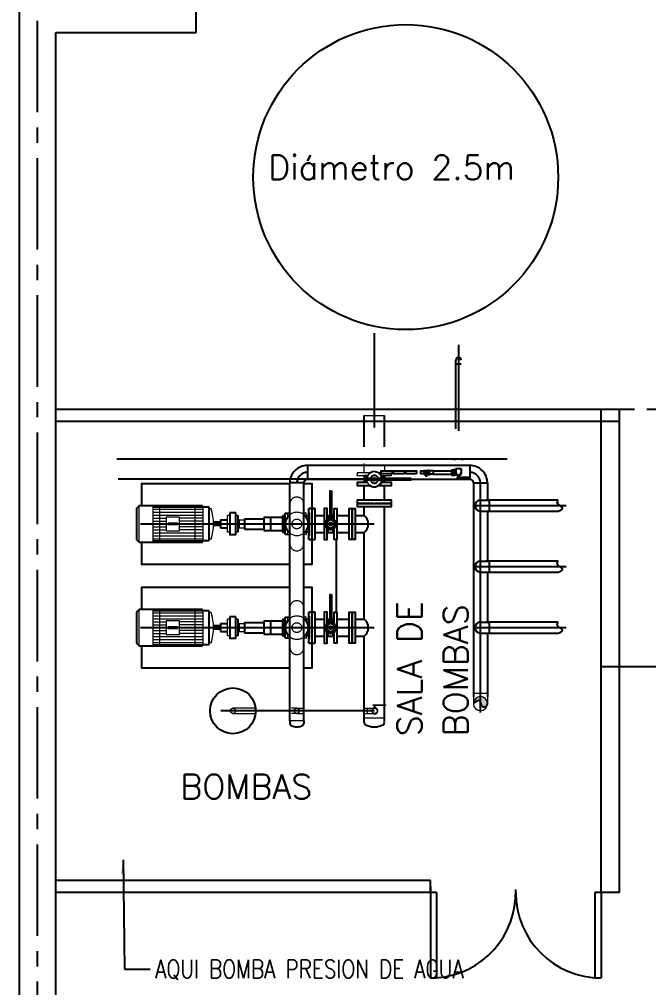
# Model space of a CAD drawing. Header units: metres. Extents: x 95 to 486, y 2972 to 3465.
# Drawn here: x 215.87 to 221.03, y 3052.39 to 3060.33 of the extents above; entities that cross this region are included whole.
import ezdxf

# ---------------------------------------------------------------- set-up
doc = ezdxf.new("R2010")
doc.units = ezdxf.units.M
for name, pattern in [('CENTER2', [1.125, 0.75, -0.125, 0.125, -0.125]), ('DASHDOT', [112.5, 56.25, -28.125, 0, -28.125]), ('DASHDOT2', [0.5, 0.25, -0.125, 0, -0.125]), ('HIDDEN', [0.375, 0.25, -0.125]), ('HIDDEN2', [0.1875, 0.125, -0.0625])]:
    doc.linetypes.add(name, pattern=pattern)
for name, color, linetype in [('0_LINEAS-MEDIANERAS', 1, 'DASHDOT2'), ('0_MUROS', 7, 'Continuous'), ('0_PUERTAS-VENTANAS', 3, 'Continuous'), ('1', 1, 'Continuous'), ('COLECTORECAS', 1, 'Continuous'), ('COLUMNA_RECT', 40, 'Continuous'), ('T_TEXTOS', 3, 'Continuous')]:
    doc.layers.add(name, color=color, linetype=linetype)
doc.layers.add('agua-incendio', color=142, linetype='Continuous', lineweight=0)
doc.layers.add('CAÑERIA TECFIRE', color=1, linetype='Continuous', lineweight=25)
doc.styles.add('ROMANS', font='romans.shx', dxfattribs={"width": 0.8, "height": 0.15})
doc.dimstyles.new('PLANOS', dxfattribs={"dimscale": 0, "dimtxt": 0.12, "dimasz": 0.12, "dimexe": 0.05, "dimexo": 0.02, "dimgap": 0.04, "dimtad": 0, "dimdec": 3, "dimrnd": 0.005, "dimzin": 0, "dimdsep": 46, "dimtxsty": 'ROMANS', "dimcen": 2.5, "dimadec": 0, "dimazin": 0, "dimtfac": 1, "dimtdec": 3, "dimtmove": 2, "dimatfit": 3, "dimfxl": 1, "dimtolj": 1, "dimtzin": 0, "dimarcsym": 0})

msp = doc.modelspace()

# ---------------------------------------------------------------- hatches: boundary and pattern name
at = {"layer": 'CAÑERIA TECFIRE', "linetype": 'Continuous', "ltscale": 0.1}
h = msp.add_hatch(color=256, dxfattribs=at)
edge = h.paths.add_edge_path()
edge.add_line((219.653, 3054.775), (219.653, 3054.7298))
edge.add_spline(control_points=[(219.653, 3054.7298), (219.6585, 3054.7161), (219.6629, 3054.6915), (219.6954, 3054.6859), (219.7036, 3054.7035), (219.7102, 3054.7179)], knot_values=[0, 0, 0, 0, 0.033817, 0.040795, 0.071273, 0.071273, 0.071273, 0.071273], degree=3, periodic=0)
edge.add_arc((219.653, 3054.7179), 0.0572, 360, 449.9995)
edge = h.paths.add_edge_path()
edge.add_spline(control_points=[(219.5958, 3054.7179), (219.6157, 3054.7333), (219.6412, 3054.753), (219.6511, 3054.7347), (219.653, 3054.7298)], knot_values=[0.071273, 0.071273, 0.071273, 0.071273, 0.114242, 0.126288, 0.126288, 0.126288, 0.126288], degree=3, periodic=0)
edge.add_line((219.653, 3054.7298), (219.653, 3054.775))
edge.add_arc((219.653, 3054.7179), 0.0572, 449.9995, 540)

# ---------------------------------------------------------------- linework, layer by layer
at = {"color": 8, "linetype": 'DASHDOT', "ltscale": 25}
for p, q in [((219.653, 3054.6458), (219.653, 3056.5273)), ((218.7856, 3054.6588), (217.5235, 3054.6588))]:
    msp.add_line(p, q, dxfattribs=at)
at = {"color": 8, "linetype": 'DASHDOT', "ltscale": 10}
msp.add_line((219.7279, 3056.3406), (220.3515, 3056.3406), dxfattribs=at)
at = {"color": 7, "linetype": 'DASHDOT', "ltscale": 10}
for p, q in [((219.7279, 3055.8406), (220.3515, 3055.8406)), ((219.7279, 3055.3406), (220.3515, 3055.3406))]:
    msp.add_line(p, q, dxfattribs=at)
at = {"color": 8, "linetype": 'DASHDOT', "ltscale": 25}
msp.add_lwpolyline([(219.6085, 3056.3406), (220.3558, 3056.3406)], dxfattribs=at)
at = {"color": 8, "linetype": 'DASHDOT', "ltscale": 5}
for points in [[(219.6085, 3055.8406), (220.3558, 3055.8406)], [(219.6085, 3055.3406), (220.3558, 3055.3406)]]:
    msp.add_lwpolyline(points, dxfattribs=at)
at = {"layer": '0_LINEAS-MEDIANERAS', "linetype": 'CENTER2'}
msp.add_line((216.0224, 3042.6895), (216.0224, 3060.3693), dxfattribs=at)
at = {"layer": '0_MUROS'}
for p, q in [((217.3224, 3060.2193), (217.3224, 3070.9193)), ((215.8724, 3042.8693), (215.8724, 3060.5193)), ((216.1724, 3060.2193), (217.3224, 3060.2193)), ((216.1724, 3042.8693), (216.1724, 3060.2193)), ((216.1724, 3057.1324), (220.7924, 3057.1324)), ((220.6424, 3053.1691), (220.6424, 3057.1324)), ((220.7924, 3053.1691), (220.7924, 3057.1324)), ((216.1724, 3057.0324), (220.7924, 3057.0324)), ((235.8124, 3055.0191), (220.6424, 3055.0191)), ((219.2424, 3053.2691), (216.1724, 3053.2691)), ((219.2424, 3053.2191), (219.2424, 3052.5191)), ((219.2424, 3053.1691), (216.1724, 3053.1691)), ((220.7924, 3053.1691), (220.6424, 3053.1691))]:
    msp.add_line(p, q, dxfattribs=at)
at = {"layer": '0_MUROS', "color": 2, "linetype": 'HIDDEN2'}
msp.add_line((220.7924, 3057.1324), (230.4657, 3057.1324), dxfattribs=at)
at = {"layer": '0_MUROS', "color": 4}
msp.add_line((219.2424, 3053.1691), (219.2424, 3053.2691), dxfattribs=at)
at = {"layer": '0_MUROS'}
msp.add_circle((219.0408, 3059.0332), 1.25, dxfattribs=at)
at = {"layer": '0_PUERTAS-VENTANAS'}
for p, q in [((219.2424, 3053.1691), (219.2424, 3052.4691)), ((219.2924, 3053.1691), (219.2424, 3053.1691)), ((219.2924, 3053.1691), (219.2924, 3052.4691)), ((220.5924, 3053.1691), (220.5924, 3052.4691)), ((220.6424, 3053.1691), (220.5924, 3053.1691)), ((220.6424, 3053.1691), (220.6424, 3052.4691)), ((219.2424, 3052.4691), (219.2924, 3052.4691)), ((220.5924, 3052.4691), (220.6424, 3052.4691))]:
    msp.add_line(p, q, dxfattribs=at)
at = {"layer": '0_PUERTAS-VENTANAS', "color": 5}
for centre, radius, start, end in [((219.2424, 3053.1691), 0.7004, 274.09349, 2.02079), ((220.6424, 3053.1691), 0.7, 180, 270)]:
    msp.add_arc(centre, radius, start, end, dxfattribs=at)
at = {"layer": '1', "color": 8, "linetype": 'DASHDOT', "ltscale": 10}
for p, q in [((218.783, 3057.7533), (218.783, 3056.9824)), ((218.8225, 3056.5571), (216.6829, 3056.5571))]:
    msp.add_line(p, q, dxfattribs=at)
at = {"layer": '1', "color": 8}
for p, q in [((219.473, 3057.6589), (219.473, 3056.9529)), ((219.4635, 3056.5704), (219.4635, 3056.5639)), ((219.4657, 3056.5704), (219.4657, 3056.5639)), ((219.4667, 3056.5704), (219.4667, 3056.5639)), ((219.468, 3056.5704), (219.468, 3056.5639)), ((219.4724, 3056.5873), (219.4724, 3056.5704)), ((219.4724, 3056.5704), (219.474, 3056.5704)), ((219.4732, 3056.5704), (219.4732, 3056.5639)), ((219.474, 3056.5704), (219.474, 3056.5873)), ((219.4784, 3056.5704), (219.4784, 3056.5639)), ((219.4797, 3056.5704), (219.4797, 3056.5639)), ((219.4807, 3056.5704), (219.4807, 3056.5639)), ((219.5607, 3056.5704), (219.5607, 3056.5639)), ((216.8666, 3056.1906), (218.783, 3056.1906)), ((216.8666, 3055.3406), (218.783, 3055.3406))]:
    msp.add_line(p, q, dxfattribs=at)
at = {"layer": '1', "color": 7}
for p, q in [((219.433, 3056.7206), (219.4519, 3056.7206)), ((219.4941, 3056.7206), (219.513, 3056.7206))]:
    msp.add_line(p, q, dxfattribs=at)
at = {"layer": '1', "color": 1}
for p, q in [((218.7271, 3056.5851), (218.6989, 3056.5851)), ((218.6989, 3056.5851), (218.6989, 3056.5301)), ((219.082, 3056.5639), (218.8151, 3056.5639)), ((219.082, 3056.5504), (218.8151, 3056.5504)), ((218.8671, 3056.5851), (218.8671, 3056.5301)), ((218.917, 3056.5504), (218.917, 3056.5639)), ((218.9203, 3056.5504), (218.9203, 3056.5639)), ((219.083, 3056.5629), (219.083, 3056.5514)), ((218.4183, 3056.4591), (218.4183, 3056.2227)), ((218.4308, 3056.4601), (218.4193, 3056.4601)), ((218.4318, 3056.4591), (218.4318, 3056.2227)), ((218.7266, 3056.5301), (218.6989, 3056.5301)), ((218.8671, 3056.5301), (218.8394, 3056.5301)), ((218.4183, 3056.3279), (218.4318, 3056.3279)), ((218.4183, 3056.3246), (218.4318, 3056.3246)), ((218.367, 3056.2606), (218.373, 3056.2606)), ((218.397, 3056.2259), (218.397, 3056.2606)), ((218.397, 3056.2606), (218.423, 3056.2606)), ((218.453, 3056.2259), (218.453, 3056.2606)), ((218.397, 3056.1206), (218.397, 3056.1554)), ((218.453, 3056.1206), (218.453, 3056.1554)), ((218.367, 3056.1206), (218.373, 3056.1206)), ((218.397, 3056.1206), (218.453, 3056.1206)), ((218.4183, 3055.6091), (218.4183, 3055.3727)), ((218.4308, 3055.6101), (218.4193, 3055.6101)), ((218.4318, 3055.6091), (218.4318, 3055.3727)), ((218.4183, 3055.4779), (218.4318, 3055.4779)), ((218.4183, 3055.4746), (218.4318, 3055.4746)), ((218.367, 3055.4106), (218.373, 3055.4106)), ((218.397, 3055.3759), (218.397, 3055.4106)), ((218.397, 3055.4106), (218.423, 3055.4106)), ((218.453, 3055.3759), (218.453, 3055.4106)), ((218.367, 3055.2706), (218.373, 3055.2706)), ((218.397, 3055.2706), (218.397, 3055.3054)), ((218.397, 3055.2706), (218.453, 3055.2706)), ((218.453, 3055.2706), (218.453, 3055.3054))]:
    msp.add_line(p, q, dxfattribs=at)
at = {"layer": '1', "color": 7}
for points in [[(219.873, 3056.7206), (216.673, 3056.7206)], [(219.4389, 3056.7206), (218.8672, 3056.7206)]]:
    msp.add_lwpolyline(points, dxfattribs=at)
at = {"layer": '1', "color": 8}
msp.add_lwpolyline([(219.5635, 3056.5704), (219.4614, 3056.5704), (219.4614, 3056.5639), (219.5635, 3056.5639)], close=True, dxfattribs=at)
for points in [[(218.0909, 3056.5206), (216.873, 3056.5206), (216.873, 3056.34)], [(218.2052, 3055.8606), (218.273, 3055.8606), (218.273, 3056.5206), (218.2052, 3056.5206)], [(218.473, 3055.4676), (218.473, 3056.0636)], [(216.873, 3056.0412), (216.873, 3055.8606), (218.0909, 3055.8606)], [(218.0909, 3055.6706), (216.873, 3055.6706), (216.873, 3055.49)], [(218.2052, 3055.0106), (218.273, 3055.0106), (218.273, 3055.6706), (218.2052, 3055.6706)], [(216.873, 3055.1912), (216.873, 3055.0106), (218.0909, 3055.0106)]]:
    msp.add_lwpolyline(points, dxfattribs=at)
at = {"layer": '1', "color": 1}
for centre, radius in [((218.783, 3056.5571), 0.0125), ((218.783, 3056.5571), 0.01), ((218.783, 3056.5571), 0.00752), ((218.425, 3056.1906), 0.0125), ((218.425, 3056.1906), 0.01), ((218.425, 3056.1906), 0.00752), ((218.425, 3055.3406), 0.0125), ((218.425, 3055.3406), 0.01), ((218.425, 3055.3406), 0.00752)]:
    msp.add_circle(centre, radius, dxfattribs=at)
for centre, radius, start, end in [((218.783, 3056.5571), 0.0625, 6.20517, 180.78525), ((218.783, 3056.5571), 0.0625, 230.79602, 353.79483), ((218.783, 3056.5571), 0.032, 13.59263, 346.40737), ((218.8151, 3056.5649), 0.001, 193.59263, 270), ((218.8151, 3056.5494), 0.001, 90, 166.40737), ((219.082, 3056.5629), 0.001, 0, 90), ((219.082, 3056.5514), 0.001, 270, 0), ((218.4193, 3056.4591), 0.001, 90, 180), ((218.4308, 3056.4591), 0.001, 0, 90), ((218.425, 3056.1906), 0.045, 98.63409, 81.36591), ((218.425, 3056.1906), 0.032, 103.59263, 76.40737), ((218.4173, 3056.2227), 0.001, 283.59263, 0), ((218.4328, 3056.2227), 0.001, 180, 256.40737), ((218.4193, 3055.6091), 0.001, 90, 180), ((218.4308, 3055.6091), 0.001, 0, 90), ((218.425, 3055.3406), 0.045, 98.63409, 81.36591), ((218.425, 3055.3406), 0.032, 103.59263, 76.40737), ((218.4173, 3055.3727), 0.001, 283.59263, 0), ((218.4328, 3055.3727), 0.001, 180, 256.40737)]:
    msp.add_arc(centre, radius, start, end, dxfattribs=at)
at = {"layer": '1', "color": 8, "linetype": 'DASHDOT', "ltscale": 10}
msp.add_arc((218.2342, 3056.5273), 0.0862, 90, 180, dxfattribs=at)
at = {"layer": '1', "color": 8}
msp.add_arc((219.5668, 3056.5273), 0.0862, 0, 90, dxfattribs=at)
at = {"layer": 'agua-incendio', "color": 1, "linetype": 'Continuous'}
msp.add_line((218.6989, 3057.0806), (218.8672, 3057.0806), dxfattribs=at)
at = {"layer": 'CAÑERIA TECFIRE', "linetype": 'Continuous', "ltscale": 0.1}
for p, q in [((219.4519, 3057.5024), (219.4519, 3057.5342)), ((219.4519, 3056.971), (219.4519, 3057.5024)), ((219.4519, 3057.5024), (219.4941, 3057.5024)), ((218.6989, 3056.8236), (218.6989, 3057.0806)), ((218.8672, 3056.8236), (218.8672, 3057.0806)), ((218.2342, 3056.6706), (218.2342, 3056.5563)), ((219.5668, 3056.6706), (218.2342, 3056.6706)), ((219.2655, 3056.6259), (219.2453, 3056.6259)), ((219.2655, 3056.6259), (219.2655, 3056.599)), ((219.2655, 3056.6259), (219.4168, 3056.6259)), ((219.4168, 3056.6347), (219.4308, 3056.6347)), ((219.4168, 3056.6347), (219.4168, 3056.5902)), ((219.4168, 3056.6235), (219.4308, 3056.6235)), ((219.4308, 3056.6347), (219.4308, 3056.6124)), ((219.4519, 3056.6335), (219.4308, 3056.6335)), ((219.4308, 3056.6335), (219.4428, 3056.6335)), ((219.4428, 3056.6335), (219.4428, 3056.5913)), ((219.4428, 3056.6335), (219.4428, 3056.5913)), ((219.4519, 3056.6442), (219.4519, 3056.6124)), ((219.4519, 3056.6442), (219.4941, 3056.6442)), ((219.4941, 3056.6442), (219.4941, 3056.6124)), ((219.5668, 3056.6706), (219.5668, 3056.5563)), ((218.2342, 3056.5563), (219.5668, 3056.5563)), ((219.2655, 3056.599), (219.2453, 3056.599)), ((219.2655, 3056.599), (219.4168, 3056.599)), ((219.4168, 3056.6013), (219.4308, 3056.6013)), ((219.4168, 3056.5902), (219.4308, 3056.5902)), ((219.4308, 3056.6124), (219.4308, 3056.5902)), ((219.4589, 3056.5913), (219.4308, 3056.5913)), ((219.4308, 3056.5913), (219.4428, 3056.5913)), ((218.2052, 3056.5273), (218.0909, 3056.5273)), ((218.0909, 3054.5778), (218.0909, 3056.5206)), ((218.2052, 3054.5778), (218.2052, 3056.5206)), ((218.6989, 3056.3836), (218.6989, 3056.5036)), ((218.8672, 3056.3846), (218.8672, 3056.5046)), ((219.5958, 3056.5273), (219.5958, 3054.7723)), ((219.5958, 3056.5273), (219.7102, 3056.5273)), ((219.7102, 3056.5273), (219.7102, 3056.3851)), ((219.653, 3056.3851), (219.7279, 3056.3851)), ((220.2909, 3056.3851), (219.6975, 3056.3851)), ((219.7279, 3056.2962), (219.7279, 3056.3851)), ((216.8557, 3056.34), (216.833, 3056.3173)), ((216.833, 3056.3173), (216.833, 3056.0638)), ((217.3655, 3056.3401), (216.8557, 3056.34)), ((217.4276, 3056.3274), (217.3779, 3056.3274)), ((217.4276, 3056.2973), (217.4276, 3056.3274)), ((217.4276, 3056.3274), (217.4276, 3056.3274)), ((218.27, 3056.3176), (218.246, 3056.3176)), ((218.246, 3056.0636), (218.246, 3056.3176)), ((218.246, 3056.3176), (218.27, 3056.3176)), ((218.27, 3056.3176), (218.27, 3056.0636)), ((218.273, 3056.3176), (218.297, 3056.3176)), ((218.297, 3056.3176), (218.273, 3056.3176)), ((218.273, 3056.0636), (218.273, 3056.3176)), ((218.297, 3056.0636), (218.297, 3056.3176)), ((218.6989, 3056.2606), (218.6989, 3056.3326)), ((218.8672, 3054.6018), (218.8672, 3056.3326)), ((217.4276, 3056.0537), (217.4276, 3056.2973)), ((217.522, 3056.2233), (217.5796, 3056.2233)), ((217.522, 3056.2233), (217.522, 3056.158)), ((217.522, 3056.2233), (217.522, 3056.158)), ((217.598, 3056.2806), (217.598, 3056.1016)), ((217.648, 3056.2806), (217.598, 3056.2806)), ((217.648, 3056.1006), (217.648, 3056.2806)), ((217.6664, 3056.1225), (217.6664, 3056.2588)), ((217.6664, 3056.2079), (217.6664, 3056.2408)), ((217.6759, 3056.158), (217.6759, 3056.2233)), ((217.7172, 3056.2338), (217.7172, 3056.1475)), ((217.7172, 3056.2338), (217.8759, 3056.2338)), ((217.9322, 3056.2443), (217.8759, 3056.2443)), ((217.8759, 3056.2443), (217.8759, 3056.137)), ((218.0297, 3056.2443), (217.9322, 3056.2443)), ((217.9322, 3056.2443), (217.9322, 3056.137)), ((218.0499, 3056.2576), (218.0297, 3056.2576)), ((218.0297, 3056.2576), (218.0297, 3056.1237)), ((218.0499, 3056.1237), (218.0499, 3056.2576)), ((218.0522, 3056.2443), (218.0499, 3056.2443)), ((218.0522, 3056.2487), (218.0522, 3056.2778)), ((218.0522, 3056.2778), (218.0706, 3056.2778)), ((218.2254, 3056.2778), (218.2212, 3056.2778)), ((218.246, 3056.2576), (218.2254, 3056.2576)), ((218.246, 3056.2856), (218.246, 3056.0956)), ((218.27, 3056.0956), (218.27, 3056.2856)), ((218.27, 3056.0956), (218.27, 3056.2856)), ((218.27, 3056.2856), (218.27, 3056.0956)), ((218.297, 3056.2606), (218.373, 3056.2606)), ((218.397, 3056.2606), (218.453, 3056.2606)), ((218.477, 3056.2606), (218.577, 3056.2606)), ((218.625, 3056.2606), (218.6989, 3056.2606)), ((219.653, 3056.2962), (219.7279, 3056.2962)), ((219.6975, 3056.2962), (220.2909, 3056.2962)), ((219.7102, 3056.2962), (219.7102, 3055.8851)), ((217.522, 3056.2042), (217.4645, 3056.2042)), ((217.522, 3056.1771), (217.4645, 3056.1771)), ((217.522, 3056.158), (217.5796, 3056.158)), ((217.6664, 3056.1692), (217.6664, 3056.212)), ((217.6664, 3056.1852), (217.6664, 3056.2079)), ((217.7172, 3056.1475), (217.8759, 3056.1475)), ((216.833, 3056.0638), (216.8557, 3056.0411)), ((217.648, 3056.1006), (217.599, 3056.1006)), ((217.8759, 3056.137), (217.9322, 3056.137)), ((217.9322, 3056.137), (218.0297, 3056.137)), ((218.0297, 3056.1237), (218.0499, 3056.1237)), ((218.0499, 3056.137), (218.0522, 3056.137)), ((218.0522, 3056.1034), (218.0522, 3056.1326)), ((218.0706, 3056.1034), (218.0522, 3056.1034)), ((218.2254, 3056.1034), (218.2212, 3056.1034)), ((218.246, 3056.1237), (218.2254, 3056.1237)), ((218.246, 3056.0636), (218.27, 3056.0636)), ((218.27, 3056.0636), (218.246, 3056.0636)), ((218.273, 3056.0636), (218.297, 3056.0636)), ((218.297, 3056.1206), (218.373, 3056.1206)), ((218.477, 3056.1206), (218.577, 3056.1206)), ((218.625, 3056.1206), (218.6989, 3056.1206)), ((218.6989, 3055.4106), (218.6989, 3056.1206)), ((216.8557, 3056.0411), (217.3655, 3056.0412)), ((217.3779, 3056.0537), (217.4276, 3056.0537)), ((219.653, 3055.8851), (219.7279, 3055.8851)), ((220.2909, 3055.8851), (219.6975, 3055.8851)), ((219.7279, 3055.7962), (219.7279, 3055.8851)), ((219.653, 3055.7962), (219.7279, 3055.7962)), ((219.6975, 3055.7962), (220.2909, 3055.7962)), ((219.7102, 3055.7962), (219.7102, 3055.3851)), ((216.8557, 3055.49), (216.833, 3055.4673)), ((216.833, 3055.4673), (216.833, 3055.2138)), ((217.3655, 3055.4901), (216.8557, 3055.49)), ((217.4276, 3055.4774), (217.3779, 3055.4774)), ((217.4276, 3055.4473), (217.4276, 3055.4774)), ((217.4276, 3055.4774), (217.4276, 3055.4774)), ((217.4276, 3055.2037), (217.4276, 3055.4473)), ((217.598, 3055.4306), (217.598, 3055.2516)), ((217.648, 3055.4306), (217.598, 3055.4306)), ((217.648, 3055.2506), (217.648, 3055.4306)), ((218.0522, 3055.3987), (218.0522, 3055.4278)), ((218.0522, 3055.4278), (218.0706, 3055.4278)), ((218.2254, 3055.4278), (218.2212, 3055.4278)), ((218.27, 3055.4676), (218.246, 3055.4676)), ((218.246, 3055.2136), (218.246, 3055.4676)), ((218.246, 3055.4676), (218.27, 3055.4676)), ((218.246, 3055.4356), (218.246, 3055.2456)), ((218.27, 3055.4676), (218.27, 3055.2136)), ((218.27, 3055.2456), (218.27, 3055.4356)), ((218.27, 3055.2456), (218.27, 3055.4356)), ((218.27, 3055.4356), (218.27, 3055.2456)), ((218.273, 3055.4676), (218.297, 3055.4676)), ((218.297, 3055.4676), (218.273, 3055.4676)), ((218.273, 3055.2136), (218.273, 3055.4676)), ((218.297, 3055.2136), (218.297, 3055.4676)), ((217.5221, 3055.3542), (217.4645, 3055.3542)), ((217.5221, 3055.3733), (217.5796, 3055.3733)), ((217.5221, 3055.3733), (217.5221, 3055.308)), ((217.5221, 3055.3733), (217.5221, 3055.308)), ((217.6664, 3055.2725), (217.6664, 3055.4088)), ((217.6664, 3055.3579), (217.6664, 3055.3908)), ((217.6664, 3055.3192), (217.6664, 3055.362)), ((217.6664, 3055.3352), (217.6664, 3055.3579)), ((217.6759, 3055.308), (217.6759, 3055.3733)), ((217.7172, 3055.3838), (217.7172, 3055.2975)), ((217.7172, 3055.3838), (217.8759, 3055.3838)), ((217.9322, 3055.3943), (217.8759, 3055.3943)), ((217.8759, 3055.3943), (217.8759, 3055.287)), ((218.0297, 3055.3943), (217.9322, 3055.3943)), ((217.9322, 3055.3943), (217.9322, 3055.287)), ((218.0499, 3055.4076), (218.0297, 3055.4076)), ((218.0297, 3055.4076), (218.0297, 3055.2737)), ((218.0499, 3055.2737), (218.0499, 3055.4076)), ((218.0522, 3055.3943), (218.0499, 3055.3943)), ((218.246, 3055.4076), (218.2254, 3055.4076)), ((218.297, 3055.4106), (218.373, 3055.4106)), ((218.397, 3055.4106), (218.453, 3055.4106)), ((218.477, 3055.4106), (218.577, 3055.4106)), ((218.625, 3055.4106), (218.6989, 3055.4106)), ((219.653, 3055.3851), (219.7279, 3055.3851)), ((220.2909, 3055.3851), (219.6975, 3055.3851)), ((219.7279, 3055.2962), (219.7279, 3055.3851)), ((217.5221, 3055.3271), (217.4645, 3055.3271)), ((217.5221, 3055.308), (217.5796, 3055.308)), ((217.7172, 3055.2975), (217.8759, 3055.2975)), ((217.8759, 3055.287), (217.9322, 3055.287)), ((217.9322, 3055.287), (218.0297, 3055.287)), ((218.0297, 3055.2737), (218.0499, 3055.2737)), ((218.0499, 3055.287), (218.0522, 3055.287)), ((218.0522, 3055.2534), (218.0522, 3055.2826)), ((218.246, 3055.2737), (218.2254, 3055.2737)), ((218.297, 3055.2706), (218.373, 3055.2706)), ((218.477, 3055.2706), (218.577, 3055.2706)), ((218.625, 3055.2706), (218.6989, 3055.2706)), ((218.6989, 3054.5606), (218.6989, 3055.2706)), ((219.653, 3055.2962), (219.7279, 3055.2962)), ((219.6975, 3055.2962), (220.2909, 3055.2962)), ((219.7102, 3055.2962), (219.7102, 3054.7722)), ((216.833, 3055.2138), (216.8557, 3055.1911)), ((216.8557, 3055.1911), (217.3655, 3055.1912)), ((217.3779, 3055.2037), (217.4276, 3055.2037)), ((217.648, 3055.2506), (217.599, 3055.2506)), ((218.0706, 3055.2534), (218.0522, 3055.2534)), ((218.2254, 3055.2534), (218.2212, 3055.2534)), ((218.246, 3055.2136), (218.27, 3055.2136)), ((218.27, 3055.2136), (218.246, 3055.2136)), ((218.273, 3055.2136), (218.297, 3055.2136)), ((218.0909, 3054.5778), (218.0909, 3054.5543)), ((218.2052, 3054.5778), (218.2052, 3054.5543)), ((218.6989, 3054.5673), (218.6989, 3054.6018)), ((218.8672, 3054.5673), (218.8672, 3054.6018))]:
    msp.add_line(p, q, dxfattribs=at)
at = {"layer": 'CAÑERIA TECFIRE', "color": 1, "linetype": 'HIDDEN', "lineweight": 20, "ltscale": 10}
for p, q in [((218.6989, 3056.6106), (218.6989, 3056.6856)), ((218.8672, 3056.6706), (218.8672, 3056.6258)), ((218.7228, 3056.5738), (218.6989, 3056.5738)), ((218.7225, 3056.5414), (218.6989, 3056.5414)), ((218.8671, 3056.5851), (218.8389, 3056.5851)), ((218.8671, 3056.5738), (218.8432, 3056.5738)), ((218.8671, 3056.5414), (218.8435, 3056.5414)), ((218.4083, 3056.2324), (218.4083, 3056.2606)), ((218.4417, 3056.2324), (218.4417, 3056.2606)), ((218.4083, 3056.1206), (218.4083, 3056.1489)), ((218.4417, 3056.1206), (218.4417, 3056.1489)), ((218.4083, 3055.3824), (218.4083, 3055.4106)), ((218.4417, 3055.3824), (218.4417, 3055.4106)), ((218.4083, 3055.2706), (218.4083, 3055.2989)), ((218.4417, 3055.2706), (218.4417, 3055.2989)), ((217.6214, 3054.6377), (217.8097, 3054.6377)), ((217.8097, 3054.6799), (217.6235, 3054.6799)), ((218.148, 3054.6799), (218.1035, 3054.6799)), ((218.148, 3054.6377), (218.1035, 3054.6377)), ((218.148, 3054.6799), (218.1956, 3054.6799)), ((218.148, 3054.6377), (218.1956, 3054.6377)), ((218.6989, 3054.6799), (218.7856, 3054.6799)), ((218.6989, 3054.6377), (218.7856, 3054.6377)), ((218.7244, 3054.6799), (218.7244, 3054.6377)), ((218.776, 3054.7012), (218.776, 3054.7077)), ((218.7782, 3054.7012), (218.7782, 3054.7077)), ((218.7792, 3054.7012), (218.7792, 3054.7077)), ((218.7805, 3054.7012), (218.7805, 3054.7077)), ((218.7857, 3054.7012), (218.7857, 3054.7077)), ((218.7909, 3054.7012), (218.7909, 3054.7077)), ((218.7922, 3054.7012), (218.7922, 3054.7077)), ((218.7932, 3054.7012), (218.7932, 3054.7077))]:
    msp.add_line(p, q, dxfattribs=at)
at = {"layer": 'CAÑERIA TECFIRE', "linetype": 'Continuous', "ltscale": 0.2}
for p, q in [((219.233, 3056.6265), (219.2435, 3056.6265)), ((219.233, 3056.5984), (219.2435, 3056.5984))]:
    msp.add_line(p, q, dxfattribs=at)
at = {"layer": 'CAÑERIA TECFIRE', "linetype": 'Continuous', "lineweight": 20}
for p, q in [((216.833, 3056.3173), (216.8557, 3056.34)), ((216.833, 3056.0638), (216.833, 3056.3173)), ((216.8557, 3056.34), (216.9663, 3056.3401)), ((216.8557, 3056.0411), (216.8557, 3056.34)), ((217.3655, 3056.3401), (216.9663, 3056.3401)), ((216.9663, 3056.3401), (216.9663, 3056.0412)), ((216.9663, 3056.3274), (217.3779, 3056.3274)), ((216.9663, 3056.3113), (217.3779, 3056.3113)), ((216.9663, 3056.3113), (217.3779, 3056.3113)), ((217.0206, 3056.3401), (217.0206, 3056.0412)), ((217.3112, 3056.3401), (217.3112, 3056.0412)), ((217.4276, 3056.3276), (217.3779, 3056.3276)), ((217.3779, 3056.3276), (217.3779, 3056.0537)), ((217.4276, 3056.3276), (217.4276, 3056.221)), ((217.4458, 3056.3152), (217.4276, 3056.3152)), ((218.27, 3056.3176), (218.246, 3056.3176)), ((218.27, 3056.3146), (218.273, 3056.3146)), ((218.273, 3056.3176), (218.297, 3056.3176)), ((218.273, 3056.0666), (218.273, 3056.3146)), ((216.9663, 3056.2871), (217.3779, 3056.2871)), ((216.9663, 3056.263), (217.3779, 3056.263)), ((216.9663, 3056.2388), (216.9725, 3056.2388)), ((216.9663, 3056.2388), (216.9725, 3056.2388)), ((216.9725, 3056.2388), (217.0759, 3056.2388)), ((217.0759, 3056.2457), (217.0759, 3056.1906)), ((217.1863, 3056.2457), (217.0759, 3056.2457)), ((217.1863, 3056.1354), (217.1863, 3056.2457)), ((217.3779, 3056.2388), (217.1863, 3056.2388)), ((217.4276, 3056.0537), (217.4276, 3056.221)), ((217.5796, 3056.2233), (217.522, 3056.2233)), ((217.598, 3056.2588), (217.5796, 3056.2588)), ((217.5796, 3056.1225), (217.5796, 3056.2588)), ((217.6664, 3056.2588), (217.648, 3056.2588)), ((217.648, 3056.1225), (217.648, 3056.2588)), ((217.6759, 3056.2233), (217.7172, 3056.2233)), ((217.7172, 3056.1475), (217.7172, 3056.2338)), ((217.8759, 3056.137), (217.8759, 3056.2443)), ((217.9959, 3056.2443), (217.8759, 3056.2443)), ((217.9322, 3056.137), (217.9322, 3056.2443)), ((218.0297, 3056.2443), (217.9322, 3056.2443)), ((218.0297, 3056.1237), (218.0297, 3056.2576)), ((218.0297, 3056.2576), (218.0499, 3056.2576)), ((218.0297, 3056.1237), (218.0297, 3056.2576)), ((218.0522, 3056.2518), (218.0522, 3056.2778)), ((218.0522, 3056.2778), (218.0725, 3056.2778)), ((218.0522, 3056.2576), (218.0522, 3056.1237)), ((218.0725, 3056.2778), (218.0725, 3056.2735)), ((218.0908, 3056.2778), (218.0908, 3056.2668)), ((218.2254, 3056.2778), (218.2051, 3056.2778)), ((218.2254, 3056.2461), (218.2254, 3056.2778)), ((218.2254, 3056.2576), (218.2254, 3056.2576)), ((218.2267, 3056.2576), (218.246, 3056.2576)), ((218.246, 3056.2446), (218.24, 3056.2446)), ((218.24, 3056.2446), (218.24, 3056.2153)), ((218.246, 3056.2856), (218.246, 3056.2446)), ((218.246, 3056.2576), (218.246, 3056.1237)), ((218.27, 3056.0956), (218.27, 3056.2856)), ((218.27, 3056.0956), (218.27, 3056.2856)), ((218.27, 3056.0956), (218.27, 3056.2856)), ((216.9663, 3056.2147), (216.9725, 3056.2147)), ((216.9663, 3056.2147), (216.9725, 3056.2147)), ((216.9663, 3056.1906), (216.9725, 3056.1906)), ((216.9663, 3056.1906), (216.9725, 3056.1906)), ((216.9663, 3056.1664), (216.9725, 3056.1664)), ((216.9663, 3056.1664), (216.9725, 3056.1664)), ((216.9663, 3056.1423), (216.9725, 3056.1423)), ((216.9663, 3056.1423), (216.9725, 3056.1423)), ((216.9725, 3056.2147), (217.0759, 3056.2147)), ((216.9725, 3056.1906), (217.0759, 3056.1906)), ((216.9725, 3056.1664), (217.0759, 3056.1664)), ((216.9725, 3056.1423), (217.0759, 3056.1423)), ((217.0759, 3056.1906), (217.0759, 3056.1354)), ((217.1702, 3056.1964), (217.092, 3056.1964)), ((217.092, 3056.1964), (217.092, 3056.1847)), ((217.092, 3056.1847), (217.1702, 3056.1847)), ((217.1702, 3056.1847), (217.1702, 3056.1964)), ((217.3779, 3056.2147), (217.1863, 3056.2147)), ((217.3779, 3056.1906), (217.1863, 3056.1906)), ((217.3779, 3056.1664), (217.1863, 3056.1664)), ((217.3779, 3056.1423), (217.1863, 3056.1423)), ((217.474, 3056.2042), (217.522, 3056.2042)), ((217.474, 3056.1771), (217.522, 3056.1771)), ((217.5701, 3056.158), (217.522, 3056.158)), ((217.6759, 3056.158), (217.7172, 3056.158)), ((218.24, 3056.166), (218.24, 3056.1366)), ((216.9663, 3056.1181), (216.9725, 3056.1181)), ((216.9663, 3056.1181), (216.9725, 3056.1181)), ((216.9663, 3056.094), (216.9725, 3056.094)), ((216.9663, 3056.094), (216.9725, 3056.094)), ((216.9663, 3056.0699), (217.3779, 3056.0699)), ((216.9663, 3056.0699), (217.3779, 3056.0699)), ((216.9725, 3056.1181), (217.3779, 3056.1181)), ((216.9725, 3056.094), (217.3779, 3056.094)), ((217.0759, 3056.1354), (217.1863, 3056.1354)), ((217.4458, 3056.066), (217.4276, 3056.066)), ((217.598, 3056.1225), (217.5796, 3056.1225)), ((217.6664, 3056.1225), (217.648, 3056.1225)), ((217.9959, 3056.137), (217.8759, 3056.137)), ((218.0297, 3056.137), (217.9322, 3056.137)), ((218.0499, 3056.1237), (218.0297, 3056.1237)), ((218.0297, 3056.1237), (218.0297, 3056.1237)), ((218.0522, 3056.1034), (218.0522, 3056.1295)), ((218.0725, 3056.1034), (218.0522, 3056.1034)), ((218.0522, 3056.1034), (218.0522, 3056.1034)), ((218.0725, 3056.1326), (218.0725, 3056.1034)), ((218.0725, 3056.1078), (218.0725, 3056.1034)), ((218.2051, 3056.1034), (218.2051, 3056.1078)), ((218.2254, 3056.1034), (218.2051, 3056.1034)), ((218.2254, 3056.1351), (218.2254, 3056.1034)), ((218.2254, 3056.1237), (218.2254, 3056.1237)), ((218.246, 3056.1237), (218.2267, 3056.1237)), ((218.24, 3056.1366), (218.246, 3056.1366)), ((218.246, 3056.1366), (218.246, 3056.0956)), ((218.246, 3056.0636), (218.27, 3056.0636)), ((218.27, 3056.0666), (218.273, 3056.0666)), ((216.8557, 3056.0411), (216.9663, 3056.0412)), ((216.9663, 3056.0537), (217.3779, 3056.0537)), ((217.3655, 3056.0412), (216.9663, 3056.0412)), ((217.4276, 3056.0537), (217.3779, 3056.0537)), ((216.833, 3055.4673), (216.8557, 3055.49)), ((216.833, 3055.2138), (216.833, 3055.4673)), ((216.8557, 3055.49), (216.9664, 3055.4901)), ((216.8557, 3055.1911), (216.8557, 3055.49)), ((217.3655, 3055.4901), (216.9664, 3055.4901)), ((216.9664, 3055.4901), (216.9664, 3055.1912)), ((216.9664, 3055.4774), (217.3779, 3055.4774)), ((216.9664, 3055.4612), (217.3779, 3055.4612)), ((216.9664, 3055.4612), (217.3779, 3055.4612)), ((216.9664, 3055.4371), (217.3779, 3055.4371)), ((217.0207, 3055.4901), (217.0207, 3055.1912)), ((217.3113, 3055.4901), (217.3113, 3055.1912)), ((217.4276, 3055.4776), (217.3779, 3055.4776)), ((217.3779, 3055.4776), (217.3779, 3055.2037)), ((217.4276, 3055.4776), (217.4276, 3055.371)), ((217.4459, 3055.4652), (217.4276, 3055.4652)), ((218.0522, 3055.4018), (218.0522, 3055.4278)), ((218.0522, 3055.4278), (218.0725, 3055.4278)), ((218.0725, 3055.4278), (218.0725, 3055.4235)), ((218.0909, 3055.4278), (218.0909, 3055.4168)), ((218.2254, 3055.4278), (218.2052, 3055.4278)), ((218.2254, 3055.3961), (218.2254, 3055.4278)), ((218.27, 3055.4676), (218.246, 3055.4676)), ((218.246, 3055.4356), (218.246, 3055.3946)), ((218.27, 3055.4646), (218.273, 3055.4646)), ((218.27, 3055.2456), (218.27, 3055.4356)), ((218.27, 3055.2456), (218.27, 3055.4356)), ((218.27, 3055.2456), (218.27, 3055.4356)), ((218.273, 3055.4676), (218.297, 3055.4676)), ((218.273, 3055.2166), (218.273, 3055.4646)), ((216.9664, 3055.413), (217.3779, 3055.413)), ((216.9664, 3055.3888), (216.9725, 3055.3888)), ((216.9664, 3055.3888), (216.9725, 3055.3888)), ((216.9664, 3055.3647), (216.9725, 3055.3647)), ((216.9664, 3055.3647), (216.9725, 3055.3647)), ((216.9725, 3055.3888), (217.0759, 3055.3888)), ((216.9725, 3055.3647), (217.0759, 3055.3647)), ((217.0759, 3055.3957), (217.0759, 3055.3405)), ((217.1863, 3055.3957), (217.0759, 3055.3957)), ((217.1863, 3055.2854), (217.1863, 3055.3957)), ((217.3779, 3055.3888), (217.1863, 3055.3888)), ((217.3779, 3055.3647), (217.1863, 3055.3647)), ((217.4276, 3055.2037), (217.4276, 3055.371)), ((217.474, 3055.3542), (217.5221, 3055.3542)), ((217.5796, 3055.3733), (217.5221, 3055.3733)), ((217.598, 3055.4088), (217.5796, 3055.4088)), ((217.5796, 3055.2725), (217.5796, 3055.4088)), ((217.6664, 3055.4088), (217.648, 3055.4088)), ((217.648, 3055.2725), (217.648, 3055.4088)), ((217.6759, 3055.3733), (217.7172, 3055.3733)), ((217.7172, 3055.2975), (217.7172, 3055.3838)), ((217.8759, 3055.287), (217.8759, 3055.3943)), ((217.9959, 3055.3943), (217.8759, 3055.3943)), ((217.9322, 3055.287), (217.9322, 3055.3943)), ((218.0297, 3055.3943), (217.9322, 3055.3943)), ((218.0297, 3055.2737), (218.0297, 3055.4076)), ((218.0297, 3055.4076), (218.0499, 3055.4076)), ((218.0297, 3055.2737), (218.0297, 3055.4076)), ((218.0522, 3055.4076), (218.0522, 3055.2737)), ((218.2254, 3055.4076), (218.2254, 3055.4076)), ((218.2267, 3055.4076), (218.246, 3055.4076)), ((218.246, 3055.3946), (218.24, 3055.3946)), ((218.24, 3055.3946), (218.24, 3055.3653)), ((218.246, 3055.4076), (218.246, 3055.2737)), ((216.9664, 3055.3405), (216.9725, 3055.3405)), ((216.9664, 3055.3405), (216.9725, 3055.3405)), ((216.9664, 3055.3164), (216.9725, 3055.3164)), ((216.9664, 3055.3164), (216.9725, 3055.3164)), ((216.9664, 3055.2923), (216.9725, 3055.2923)), ((216.9664, 3055.2923), (216.9725, 3055.2923)), ((216.9664, 3055.2681), (216.9725, 3055.2681)), ((216.9664, 3055.2681), (216.9725, 3055.2681)), ((216.9725, 3055.3405), (217.0759, 3055.3405)), ((216.9725, 3055.3164), (217.0759, 3055.3164)), ((216.9725, 3055.2923), (217.0759, 3055.2923)), ((216.9725, 3055.2681), (217.3779, 3055.2681)), ((217.0759, 3055.3405), (217.0759, 3055.2854)), ((217.0759, 3055.2854), (217.1863, 3055.2854)), ((217.1702, 3055.3464), (217.092, 3055.3464)), ((217.092, 3055.3464), (217.092, 3055.3347)), ((217.092, 3055.3347), (217.1702, 3055.3347)), ((217.1702, 3055.3347), (217.1702, 3055.3464)), ((217.3779, 3055.3405), (217.1863, 3055.3405)), ((217.3779, 3055.3164), (217.1863, 3055.3164)), ((217.3779, 3055.2923), (217.1863, 3055.2923)), ((217.474, 3055.3271), (217.5221, 3055.3271)), ((217.5701, 3055.308), (217.5221, 3055.308)), ((217.598, 3055.2725), (217.5796, 3055.2725)), ((217.6664, 3055.2725), (217.648, 3055.2725)), ((217.6759, 3055.308), (217.7172, 3055.308)), ((217.9959, 3055.287), (217.8759, 3055.287)), ((218.0297, 3055.287), (217.9322, 3055.287)), ((218.0499, 3055.2737), (218.0297, 3055.2737)), ((218.0297, 3055.2737), (218.0297, 3055.2737)), ((218.0522, 3055.2534), (218.0522, 3055.2795)), ((218.0725, 3055.2826), (218.0725, 3055.2534)), ((218.2254, 3055.2851), (218.2254, 3055.2534)), ((218.2254, 3055.2737), (218.2254, 3055.2737)), ((218.246, 3055.2737), (218.2267, 3055.2737)), ((218.24, 3055.316), (218.24, 3055.2866)), ((218.24, 3055.2866), (218.246, 3055.2866)), ((218.246, 3055.2866), (218.246, 3055.2456)), ((216.8557, 3055.1911), (216.9664, 3055.1912)), ((216.9664, 3055.244), (216.9725, 3055.244)), ((216.9664, 3055.244), (216.9725, 3055.244)), ((216.9664, 3055.2198), (217.3779, 3055.2198)), ((216.9664, 3055.2198), (217.3779, 3055.2198)), ((216.9664, 3055.2037), (217.3779, 3055.2037)), ((217.3655, 3055.1912), (216.9664, 3055.1912)), ((216.9725, 3055.244), (217.3779, 3055.244)), ((217.4276, 3055.2037), (217.3779, 3055.2037)), ((217.4459, 3055.216), (217.4276, 3055.216)), ((218.0725, 3055.2534), (218.0522, 3055.2534)), ((218.0522, 3055.2534), (218.0522, 3055.2534)), ((218.0725, 3055.2578), (218.0725, 3055.2534)), ((218.2052, 3055.2534), (218.2052, 3055.2578)), ((218.2254, 3055.2534), (218.2052, 3055.2534)), ((218.246, 3055.2136), (218.27, 3055.2136)), ((218.27, 3055.2166), (218.273, 3055.2166)), ((218.2052, 3054.5778), (218.0909, 3054.5778)), ((218.6989, 3054.6018), (218.8672, 3054.6018))]:
    msp.add_line(p, q, dxfattribs=at)
at = {"layer": 'CAÑERIA TECFIRE', "color": 1, "linetype": 'HIDDEN2', "lineweight": 20, "ltscale": 5}
for p, q in [((218.0908, 3056.354), (218.0908, 3056.2778)), ((218.2051, 3056.2668), (218.2051, 3056.354)), ((218.0908, 3056.2778), (218.0725, 3056.2778)), ((218.0725, 3056.2778), (218.0725, 3056.2487)), ((218.0725, 3056.1034), (218.0908, 3056.1034)), ((218.0908, 3056.0273), (218.0908, 3056.1144)), ((218.2051, 3056.1034), (218.2051, 3056.1144)), ((218.2051, 3056.1034), (218.2051, 3056.0273)), ((218.0909, 3055.4278), (218.0725, 3055.4278)), ((218.0725, 3055.4278), (218.0725, 3055.3987)), ((218.0909, 3055.504), (218.0909, 3055.4278)), ((218.2052, 3055.4168), (218.2052, 3055.504)), ((218.0725, 3055.2534), (218.0909, 3055.2534)), ((218.0909, 3055.1773), (218.0909, 3055.2644)), ((218.2052, 3055.2534), (218.2052, 3055.2644)), ((218.2052, 3055.2534), (218.2052, 3055.1773))]:
    msp.add_line(p, q, dxfattribs=at)
at = {"layer": 'CAÑERIA TECFIRE', "color": 1, "linetype": 'HIDDEN2', "lineweight": 20, "ltscale": 0.2}
for p, q in [((217.6759, 3056.2233), (217.6664, 3056.2233)), ((217.6664, 3056.1852), (217.6664, 3056.1625)), ((217.6664, 3056.1297), (217.6664, 3056.1625)), ((217.6664, 3056.158), (217.6759, 3056.158)), ((217.6759, 3055.3733), (217.6664, 3055.3733)), ((217.6664, 3055.3352), (217.6664, 3055.3125)), ((217.6664, 3055.2797), (217.6664, 3055.3125)), ((217.6664, 3055.308), (217.6759, 3055.308))]:
    msp.add_line(p, q, dxfattribs=at)
at = {"layer": 'CAÑERIA TECFIRE', "color": 8, "linetype": 'Continuous', "lineweight": 0, "ltscale": 0.1}
for p, q in [((219.5958, 3054.804), (219.5958, 3054.7179)), ((219.5958, 3054.804), (219.7102, 3054.804)), ((219.7102, 3054.804), (219.7102, 3054.7179))]:
    msp.add_line(p, q, dxfattribs=at)
at = {"layer": 'CAÑERIA TECFIRE', "color": 1, "linetype": 'HIDDEN', "lineweight": 20, "ltscale": 10}
for points in [[(218.7507, 3056.6106), (218.6435, 3056.6106), (218.6435, 3056.5966)], [(218.7271, 3056.5851), (218.6435, 3056.5851), (218.6435, 3056.5966)], [(218.7519, 3056.5647), (218.7224, 3056.5647), (218.7224, 3056.5496), (218.7519, 3056.5496)], [(218.8141, 3056.5647), (218.8436, 3056.5647), (218.8436, 3056.5639)], [(218.8436, 3056.5504), (218.8436, 3056.5496), (218.8141, 3056.5496)], [(218.8402, 3056.6106), (218.8153, 3056.6106)], [(218.9225, 3056.5966), (218.9225, 3056.5851), (218.8389, 3056.5851)], [(218.9225, 3056.5966), (218.9225, 3056.6011)], [(218.4183, 3056.2423), (218.4175, 3056.2423), (218.4175, 3056.235)], [(218.4325, 3056.235), (218.4325, 3056.2423), (218.4318, 3056.2423)], [(218.4325, 3056.1463), (218.4325, 3056.139), (218.4175, 3056.139), (218.4175, 3056.1463)], [(218.4175, 3055.385), (218.4175, 3055.3923), (218.4183, 3055.3923)], [(218.4318, 3055.3923), (218.4325, 3055.3923), (218.4325, 3055.385)], [(218.4175, 3055.2963), (218.4175, 3055.289), (218.4325, 3055.289), (218.4325, 3055.2963)]]:
    msp.add_lwpolyline(points, dxfattribs=at)
at = {"layer": 'CAÑERIA TECFIRE', "linetype": 'Continuous', "ltscale": 0.1}
for points in [[(218.7266, 3056.5301), (218.6436, 3056.5301), (218.6436, 3056.5046), (218.7507, 3056.5046)], [(218.8154, 3056.5046), (218.9226, 3056.5046), (218.9226, 3056.5301), (218.8394, 3056.5301)], [(218.783, 3056.3846), (218.6436, 3056.3846), (218.6436, 3056.3591), (218.9226, 3056.3591), (218.9226, 3056.3846), (218.783, 3056.3846)], [(218.397, 3056.2259), (218.397, 3056.3176), (218.373, 3056.3176), (218.373, 3056.0636), (218.397, 3056.0636), (218.397, 3056.1554)], [(218.453, 3056.2259), (218.453, 3056.3176), (218.477, 3056.3176), (218.477, 3056.0636), (218.453, 3056.0636), (218.453, 3056.1554)], [(218.577, 3056.1906), (218.577, 3056.3176), (218.601, 3056.3176), (218.601, 3056.1906)], [(218.601, 3056.1906), (218.601, 3056.3176), (218.625, 3056.3176), (218.625, 3056.1906)], [(218.7763, 3056.3591), (218.6436, 3056.3591), (218.6436, 3056.3336), (218.783, 3056.3336)], [(218.783, 3056.3336), (218.9226, 3056.3336), (218.9226, 3056.3591), (218.7898, 3056.3591)], [(218.601, 3056.1894), (218.601, 3056.0636), (218.577, 3056.0636), (218.577, 3056.1894)], [(218.625, 3056.1894), (218.625, 3056.0636), (218.601, 3056.0636), (218.601, 3056.1894)], [(218.397, 3055.3759), (218.397, 3055.4676), (218.373, 3055.4676), (218.373, 3055.2136), (218.397, 3055.2136), (218.397, 3055.3054)], [(218.453, 3055.3759), (218.453, 3055.4676), (218.477, 3055.4676), (218.477, 3055.2136), (218.453, 3055.2136), (218.453, 3055.3054)], [(218.577, 3055.3406), (218.577, 3055.4676), (218.601, 3055.4676), (218.601, 3055.3406)], [(218.601, 3055.3406), (218.601, 3055.4676), (218.625, 3055.4676), (218.625, 3055.3406)], [(218.601, 3055.3406), (218.601, 3055.2136), (218.577, 3055.2136), (218.577, 3055.3406)], [(218.625, 3055.3406), (218.625, 3055.2136), (218.601, 3055.2136), (218.601, 3055.3406)]]:
    msp.add_lwpolyline(points, dxfattribs=at)
at = {"layer": 'CAÑERIA TECFIRE', "linetype": 'Continuous', "ltscale": 0.1, "const_width": 0.00385}
msp.add_lwpolyline([(219.5958, 3054.7179, -1), (219.7102, 3054.7179, -1), (219.5958, 3054.7179, 0)], format="xyb", dxfattribs=at)
at = {"layer": 'CAÑERIA TECFIRE', "color": 1, "linetype": 'HIDDEN', "lineweight": 20, "ltscale": 10}
for points in [[(218.876, 3054.7012), (218.7739, 3054.7012), (218.7739, 3054.7077), (218.876, 3054.7077)], [(218.7865, 3054.7012), (218.7865, 3054.6846), (218.7849, 3054.6846), (218.7849, 3054.7012)]]:
    msp.add_lwpolyline(points, close=True, dxfattribs=at)
for centre, radius in [((218.148, 3056.1906), 0.04), ((218.148, 3055.3406), 0.04), ((217.6235, 3054.6588), 0.0212), ((218.148, 3054.6588), 0.0211), ((218.7856, 3054.6588), 0.0211)]:
    msp.add_circle(centre, radius, dxfattribs=at)
at = {"layer": 'CAÑERIA TECFIRE', "linetype": 'Continuous', "ltscale": 0.1}
msp.add_circle((217.6235, 3054.6588), 0.1874, dxfattribs=at)
for centre, radius, start, end in [((219.473, 3057.5339), 0.0211, 0.78762, 179.21238), ((218.2342, 3056.5273), 0.1433, 89.99895, 180.00255), ((219.2453, 3056.6124), 0.0134, 90, 270), ((219.4731, 3056.6128), 0.0255, 146.15938, 34.7705), ((219.4731, 3056.6128), 0.0213, 173.74071, 10.55116), ((219.5668, 3056.5273), 0.1433, 359.99745, 90.00105), ((218.2342, 3056.5273), 0.029, 90.00522, 179.98741), ((219.473, 3056.6127), 0.0211, 180.78762, 359.21238), ((219.5668, 3056.5273), 0.029, 0.01259, 89.99478), ((219.653, 3056.3406), 0.0445, 90, 270), ((217.3672, 3056.3293), 0.0109, 349.87674, 98.75277), ((218.148, 3056.1906), 0.0953, 126.85387, 233.14609), ((218.148, 3056.1906), 0.0953, 306.89375, 53.10889), ((218.6464, 3056.1906), 0.0875, 306.86833, 53.12957), ((217.599, 3056.1016), 0.001, 180, 270), ((217.3672, 3056.0519), 0.0109, 261.15249, 9.42918), ((219.653, 3055.8406), 0.0445, 90, 270), ((217.3672, 3055.4793), 0.0109, 349.87674, 98.75277), ((218.148, 3055.3406), 0.0953, 126.87495, 233.12501), ((218.148, 3055.3406), 0.0953, 306.88762, 53.11503), ((218.6464, 3055.3406), 0.0875, 306.8677, 53.1323), ((219.653, 3055.3406), 0.0445, 90, 270), ((217.3672, 3055.2019), 0.0109, 261.15249, 9.42918), ((217.599, 3055.2516), 0.001, 180, 270), ((218.1131, 3054.5556), 0.0222, 183.24127, 223.17702), ((218.183, 3054.5556), 0.0222, 316.82298, 356.75873), ((218.7315, 3054.5691), 0.0327, 183.24127, 223.17702), ((218.8345, 3054.5691), 0.0327, 316.82298, 356.75873), ((218.148, 3054.6304), 0.1035, 240.36519, 299.63481), ((218.783, 3054.6792), 0.1524, 240.36519, 299.63481)]:
    msp.add_arc(centre, radius, start, end, dxfattribs=at)
at = {"layer": 'CAÑERIA TECFIRE', "linetype": 'Continuous', "ltscale": 0.2}
for centre, start, end in [((219.2435, 3056.6225), 58.32231, 90), ((219.2435, 3056.6024), 270, 301.67769)]:
    msp.add_arc(centre, 0.004, start, end, dxfattribs=at)
at = {"layer": 'CAÑERIA TECFIRE', "color": 1, "linetype": 'HIDDEN', "lineweight": 20, "ltscale": 10}
for centre, radius, start, end in [((218.783, 3056.5571), 0.0625, 180.78525, 230.79602), ((218.148, 3056.354), 0.0572, 0, 180), ((218.148, 3056.1906), 0.0952, 53.12101, 126.90238), ((218.148, 3056.1906), 0.0952, 233.09758, 306.88163), ((218.148, 3056.0273), 0.0572, 180, 0), ((218.148, 3055.504), 0.0572, 0, 180), ((218.148, 3055.504), 0.0572, 0, 180), ((218.148, 3055.3406), 0.0952, 53.1188, 126.89005), ((218.148, 3055.3406), 0.0952, 233.10991, 306.88384), ((218.148, 3055.1773), 0.0572, 180, 0), ((218.7856, 3054.6588), 0.0258, 234.93794, 123.45542)]:
    msp.add_arc(centre, radius, start, end, dxfattribs=at)
at = {"layer": 'CAÑERIA TECFIRE', "linetype": 'Continuous', "lineweight": 20}
for centre, radius, start, end in [((217.3672, 3056.3294), 0.0109, 350.57082, 98.84751), ((217.0393, 3056.1906), 0.4252, 342.96245, 17.03755), ((217.3672, 3056.0519), 0.0109, 261.15249, 9.42918), ((217.3672, 3055.4794), 0.0109, 350.57082, 98.84751), ((217.0393, 3055.3406), 0.4252, 342.96245, 17.03755), ((217.3672, 3055.2019), 0.0109, 261.15249, 9.42918)]:
    msp.add_arc(centre, radius, start, end, dxfattribs=at)
at = {"layer": 'CAÑERIA TECFIRE', "color": 8, "linetype": 'Continuous', "lineweight": 0, "ltscale": 0.1}
for start, end in [(0, 180), (180, 0)]:
    msp.add_arc((219.653, 3054.7179), 0.0572, start, end, dxfattribs=at)
at = {"layer": 'CAÑERIA TECFIRE', "linetype": 'Continuous', "ltscale": 0.1}
for points in [[(220.2909, 3056.2962), (220.3265, 3056.3163, 0.0018), (220.2835, 3056.3656, 0.0018), (220.2909, 3056.3851)], [(220.2909, 3055.7962), (220.3265, 3055.8163, 0.0018), (220.2835, 3055.8656, 0.0018), (220.2909, 3055.8851)], [(220.2909, 3055.2962), (220.3265, 3055.3163, 0.0018), (220.2835, 3055.3656, 0.0018), (220.2909, 3055.3851)], [(219.7102, 3054.7179), (219.6844, 3054.6884), (219.6756, 3054.69), (219.646, 3054.7409), (219.5958, 3054.7179)]]:
    msp.add_spline(points, degree=3, dxfattribs=at)
at = {"layer": 'COLECTORECAS'}
for p, q in [((219.2169, 3056.6246), (219.2169, 3056.613)), ((219.2205, 3056.6018), (219.2205, 3056.6231)), ((219.2205, 3056.6231), (219.224, 3056.6231)), ((219.2222, 3056.6298), (219.2258, 3056.6298)), ((219.2222, 3056.6231), (219.2222, 3056.6298)), ((219.2222, 3056.6298), (219.2258, 3056.6298)), ((219.2258, 3056.6231), (219.2222, 3056.6231)), ((219.224, 3056.6221), (219.224, 3056.6028)), ((219.2258, 3056.6231), (219.225, 3056.6231)), ((219.2258, 3056.6315), (219.2294, 3056.6315)), ((219.2258, 3056.5933), (219.2258, 3056.6315)), ((219.2258, 3056.6315), (219.2294, 3056.6315)), ((219.2258, 3056.6298), (219.2258, 3056.6231)), ((219.2258, 3056.6018), (219.2258, 3056.6231)), ((219.233, 3056.6315), (219.2294, 3056.6315)), ((219.2294, 3056.6315), (219.2294, 3056.5933)), ((219.233, 3056.6315), (219.2294, 3056.6315)), ((219.2294, 3056.6315), (219.2294, 3056.5933)), ((219.2312, 3056.6028), (219.2312, 3056.6221)), ((219.2322, 3056.6231), (219.2371, 3056.6231)), ((219.233, 3056.6231), (219.233, 3056.6315)), ((219.1922, 3056.6124), (219.1956, 3056.6124)), ((219.1984, 3056.6038), (219.1984, 3056.593)), ((219.1984, 3056.593), (219.2151, 3056.593)), ((219.2078, 3056.611), (219.2043, 3056.6145)), ((219.2082, 3056.6114), (219.2046, 3056.6149)), ((219.2068, 3056.5846), (219.2068, 3056.5888)), ((219.2151, 3056.6038), (219.2151, 3056.593)), ((219.2169, 3056.6013), (219.2169, 3056.613)), ((219.2205, 3056.6124), (219.224, 3056.6124)), ((219.224, 3056.6018), (219.2205, 3056.6018)), ((219.2258, 3056.6018), (219.2222, 3056.6018)), ((219.2222, 3056.6018), (219.2222, 3056.595)), ((219.2222, 3056.595), (219.2258, 3056.595)), ((219.2222, 3056.595), (219.2258, 3056.595)), ((219.225, 3056.6018), (219.2258, 3056.6018)), ((219.2258, 3056.595), (219.2258, 3056.6018)), ((219.2294, 3056.5933), (219.2258, 3056.5933)), ((219.2294, 3056.5933), (219.233, 3056.5933)), ((219.2322, 3056.6018), (219.2371, 3056.6018)), ((219.233, 3056.5933), (219.233, 3056.6018))]:
    msp.add_line(p, q, dxfattribs=at)
for points in [[(218.9303, 3056.6011), (218.8402, 3056.6011), (218.8402, 3056.6258), (218.9303, 3056.6258)], [(219.0303, 3056.6011), (218.9402, 3056.6011), (218.9402, 3056.6258), (219.0303, 3056.6258)], [(219.1303, 3056.6011), (219.0402, 3056.6011), (219.0402, 3056.6258), (219.1303, 3056.6258)], [(219.2224, 3056.6001), (219.1632, 3056.6001), (219.1632, 3056.6248), (219.2224, 3056.6248)], [(219.2224, 3056.6001), (219.1632, 3056.6001), (219.1632, 3056.6248), (219.2224, 3056.6248)], [(219.1922, 3056.6182), (219.1922, 3056.6066), (219.1956, 3056.6066), (219.1956, 3056.6182)], [(219.2159, 3056.6038), (219.1966, 3056.6038), (219.1966, 3056.6221), (219.2159, 3056.6221)], [(219.1995, 3056.5846), (219.214, 3056.5846), (219.214, 3056.5888), (219.1995, 3056.5888)], [(219.1999, 3056.5888), (219.2136, 3056.5888), (219.2136, 3056.593), (219.1999, 3056.593)]]:
    msp.add_lwpolyline(points, close=True, dxfattribs=at)
for points in [[(219.1922, 3056.6153, -0.044057), (219.1927, 3056.6182)], [(219.1956, 3056.6153, 0.044057), (219.1951, 3056.6182)], [(219.1956, 3056.6124), (219.1956, 3056.6278, -0.414214), (219.1966, 3056.6288), (219.2195, 3056.6288, -0.414214), (219.2205, 3056.6278), (219.2205, 3056.6231)], [(219.1984, 3056.6028), (219.1966, 3056.6028, -0.414214), (219.1956, 3056.6038), (219.1956, 3056.6221, -0.414214), (219.1966, 3056.6231), (219.2169, 3056.6231), (219.2169, 3056.6028), (219.2151, 3056.6028)], [(219.1922, 3056.6153, 0.044057), (219.1927, 3056.6124)], [(219.1922, 3056.6095, -0.044057), (219.1927, 3056.6124)], [(219.1922, 3056.6095, 0.044057), (219.1927, 3056.6066)], [(219.1956, 3056.6153, -0.044057), (219.1951, 3056.6124)], [(219.1956, 3056.6095, 0.044057), (219.1951, 3056.6124)], [(219.1956, 3056.6095, -0.044057), (219.1951, 3056.6066)], [(219.1956, 3056.6124), (219.1956, 3056.5971, 0.414214), (219.1966, 3056.5961), (219.1984, 3056.5961)], [(219.2151, 3056.5961), (219.2195, 3056.5961, 0.414214), (219.2205, 3056.5971), (219.2205, 3056.6018)]]:
    msp.add_lwpolyline(points, format="xyb", dxfattribs=at)
msp.add_lwpolyline([(219.1922, 3056.6153), (219.1917, 3056.6153), (219.1917, 3056.6095), (219.1922, 3056.6095)], dxfattribs=at)
msp.add_circle((219.2062, 3056.613), 0.0025, dxfattribs=at)
for centre, radius, start, end in [((219.1783, 3056.6151), 0.0458, 356.6094, 9.98338), ((219.225, 3056.6221), 0.001, 90, 180), ((219.2322, 3056.6221), 0.001, 90, 180), ((219.1783, 3056.6097), 0.0458, 350.01662, 3.3906), ((219.225, 3056.6028), 0.001, 180, 270), ((219.2322, 3056.6028), 0.001, 180, 270)]:
    msp.add_arc(centre, radius, start, end, dxfattribs=at)
at = {"layer": 'COLUMNA_RECT'}
msp.add_lwpolyline([(219.873, 3056.7206), (216.673, 3056.7206)], dxfattribs=at)

# ---------------------------------------------------------------- texts
at = {"layer": '1', "insert": (216.986, 3052.6174), "char_height": 0.15, "attachment_point": 1, "style": 'ROMANS'}
msp.add_mtext('\\A1;AQUI BOMBA PRESION DE AGUA', dxfattribs=at)
at = {"layer": 'T_TEXTOS', "style": 'ROMANS'}
for s, p in [('Diámetro 2.5m', (217.9136, 3059.013)), ('BOMBAS', (217.1934, 3053.9381))]:
    msp.add_text(s, height=0.2, dxfattribs=at).set_placement(p)
for s, p in [('SALA DE', (219.1714, 3054.4509)), ('BOMBAS', (219.5507, 3054.4509))]:
    msp.add_text(s, height=0.2, rotation=90.00162, dxfattribs=at).set_placement(p)

# ---------------------------------------------------------------- leaders
at = {"layer": '1', "annotation_type": 0, "has_hookline": 1, "hookline_direction": 0, "text_width": 2.9143}
msp.add_leader([(216.7225, 3053.4365), (216.735, 3052.5424), (216.946, 3052.5424)], dimstyle='PLANOS', override={"dimscale": 1, "dimfxl": 0.065}, dxfattribs=at)

doc.saveas('drawing.dxf')
